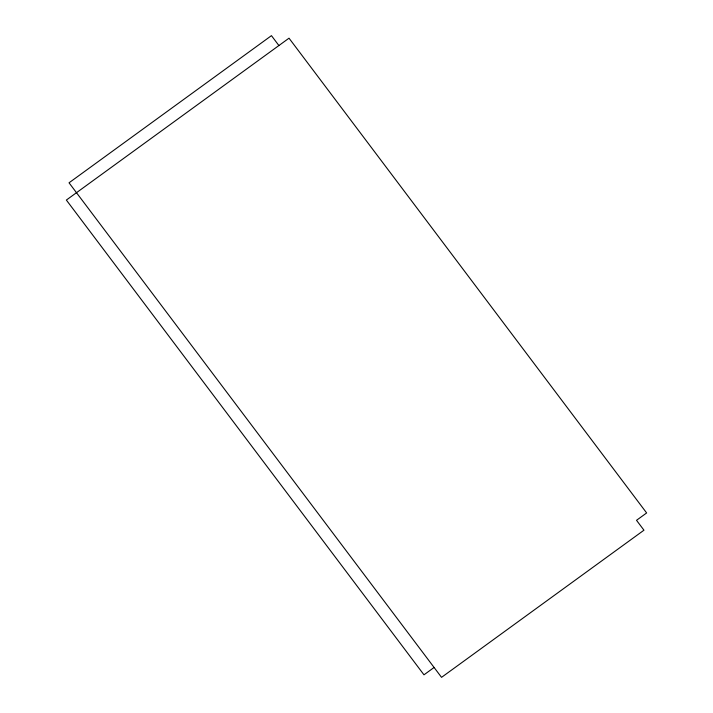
<?xml version="1.0" encoding="UTF-8"?>
<svg xmlns="http://www.w3.org/2000/svg" width="713" height="713" viewBox="0 0 713 713"><rect width="100%" height="100%" fill="white"/><g stroke="black" fill="none" stroke-linecap="round" stroke-linejoin="round"><path stroke-width="1.07" d="M434.101 667.457L423.977 674.819L66.362 200.059L289.023 38.181L646.638 512.95L636.513 520.303L643.964 530.196L441.543 677.35L69.036 182.804L271.448 35.65L278.899 45.543"/></g></svg>
